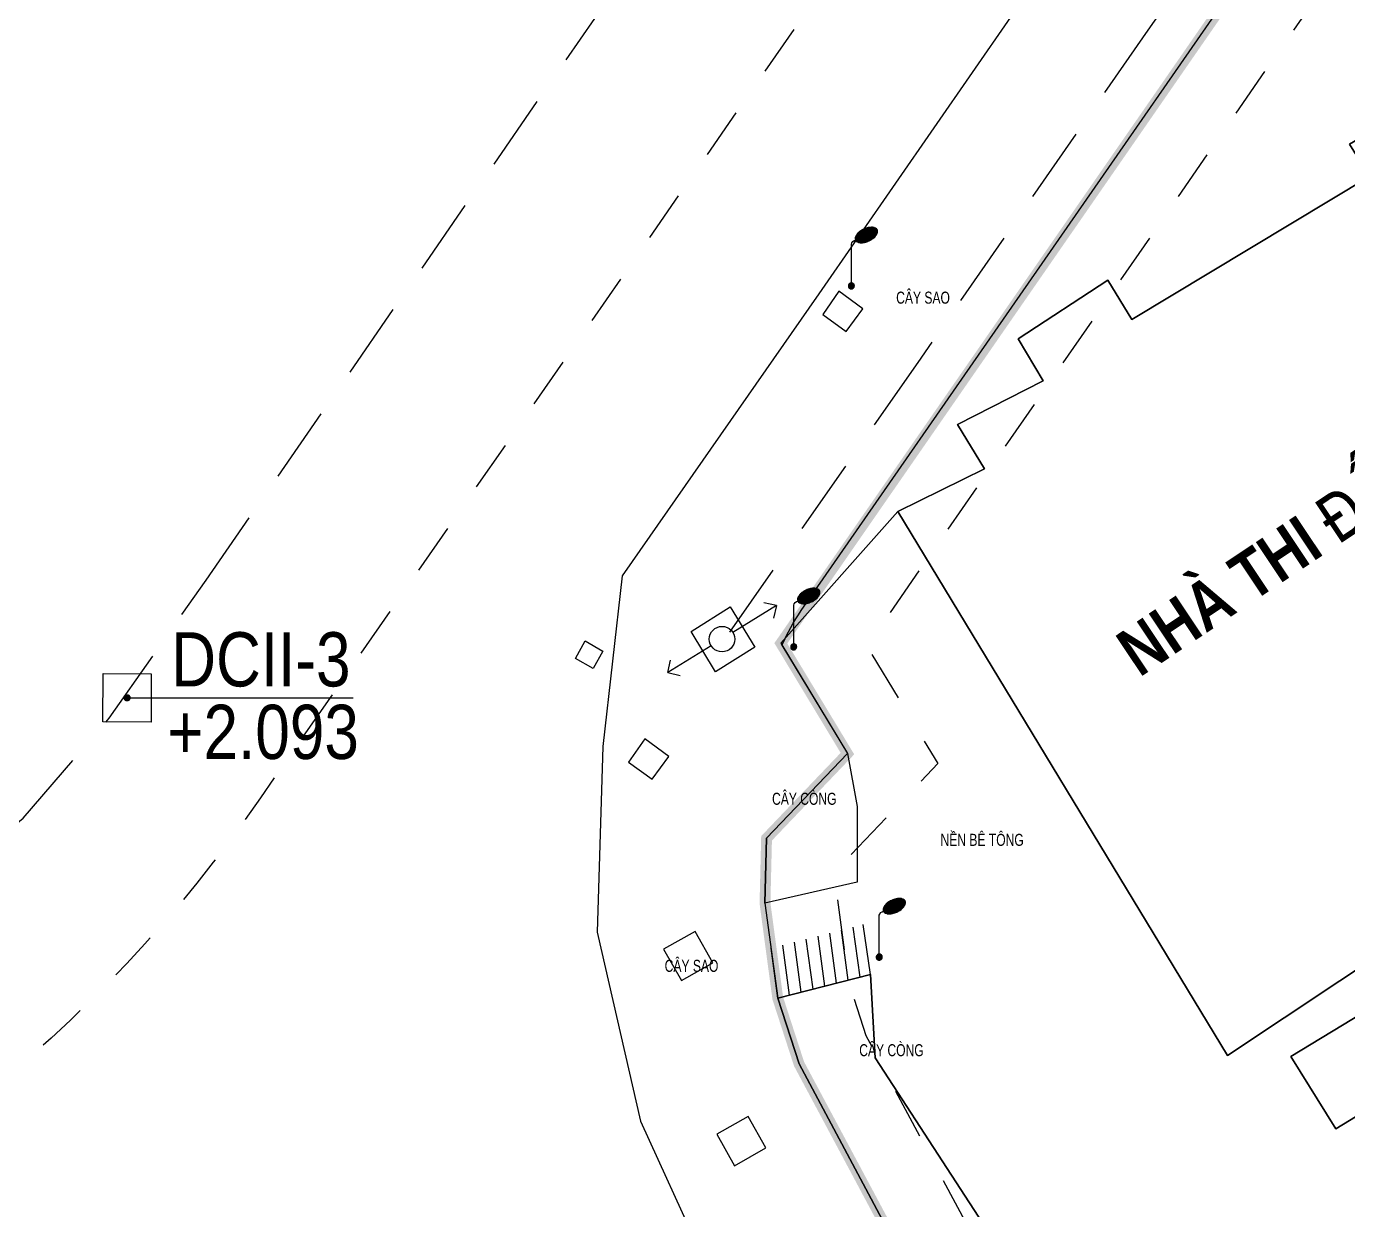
# Model space of a CAD drawing. Header units: millimetres. Extents: x 100 to 288, y -65 to 177.
# Drawn here: x 135.342 to 137.953, y 167.601 to 169.939 of the extents above; entities that cross this region are included whole.
import ezdxf
from ezdxf.enums import TextEntityAlignment as Align

# ---------------------------------------------------------------- set-up
doc = ezdxf.new("R2010")
doc.units = ezdxf.units.MM
doc.header["$LTSCALE"] = 0.3
doc.header["$MEASUREMENT"] = 0
for name, pattern in [('DASHDOTX2', [2, 1, -0.5, 0, -0.5]), ('DASHED2', [0.375, 0.25, -0.125]), ('HIDDEN', [0.375, 0.25, -0.125])]:
    doc.linetypes.add(name, pattern=pattern)
for name, color, linetype in [('12_Diemtoadocoso', 1, 'CONTINUOUS'), ('HATCH1', 8, 'CONTINUOUS'), ('KT', 8, 'CONTINUOUS'), ('Ky hieu', 7, 'CONTINUOUS'), ('LAYER 1', 1, 'CONTINUOUS'), ('THAY', 4, 'CONTINUOUS')]:
    doc.layers.add(name, color=color, linetype=linetype)
doc.styles.add('DIM', font='VAVON.TTF')
doc.styles.add('VNI', font='VHELVCN.TTF')

# ---------------------------------------------------------------- blocks, each defined once
blk = doc.blocks.new('12_Diemtoadocoso')
at = {"layer": '12_Diemtoadocoso', "color": 0}
for p, q in [((-1, 1), (1, 1)), ((1, -1), (-1, -1))]:
    blk.add_line(p, q, dxfattribs=at)
at = {"layer": 'HATCH1', "color": 0}
for p, q in [((-1, -1), (-1, 1)), ((1, 1), (1, -1))]:
    blk.add_line(p, q, dxfattribs=at)
at = {"layer": 'HATCH1', "color": 0, "const_width": 0.15}
blk.add_lwpolyline([(-0.075, 0, 1), (0.075, 0, 1)], format="xyb", close=True, dxfattribs=at)
blk = doc.blocks.new('Cot den')
at = {"layer": 'Ky hieu', "color": 5, "linetype": 'Continuous'}
for p, q in [((474185.965, 1112245.026), (474185.991, 1112245.093)), ((474185.965, 1112242.67), (474185.965, 1112245.026)), ((474185.991, 1112245.093), (474186.045, 1112245.174)), ((474186.045, 1112245.174), (474186.126, 1112245.228)), ((474186.126, 1112245.228), (474186.193, 1112245.255))]:
    blk.add_line(p, q, dxfattribs=at)
mesh = blk.add_polyface(dxfattribs=at)
corners = [(474186.293, 1112245.159), (474186.24, 1112245.199), (474186.324, 1112245.147), (474186.222, 1112245.225), (474186.388, 1112245.122), (474186.202, 1112245.255), (474186.426, 1112245.115), (474186.192, 1112245.289), (474186.489, 1112245.105), (474186.184, 1112245.319), (474186.528, 1112245.105), (474186.186, 1112245.362), (474186.599, 1112245.106), (474186.187, 1112245.386), (474186.631, 1112245.111), (474186.204, 1112245.434), (474186.707, 1112245.122), (474186.22, 1112245.483), (474186.772, 1112245.14), (474186.246, 1112245.526), (474186.839, 1112245.159), (474186.272, 1112245.571), (474186.898, 1112245.183), (474186.31, 1112245.616), (474186.965, 1112245.21), (474186.343, 1112245.654), (474187.016, 1112245.237), (474186.397, 1112245.701), (474187.086, 1112245.274), (474186.425, 1112245.727), (474187.119, 1112245.297), (474186.505, 1112245.781), (474187.199, 1112245.351), (474186.538, 1112245.804), (474187.227, 1112245.377), (474186.608, 1112245.841), (474187.281, 1112245.424), (474186.658, 1112245.868), (474187.313, 1112245.462), (474186.726, 1112245.896), (474187.352, 1112245.507), (474186.785, 1112245.919), (474187.378, 1112245.552), (474186.851, 1112245.938), (474187.404, 1112245.595), (474186.917, 1112245.956), (474187.42, 1112245.644), (474186.993, 1112245.967), (474187.436, 1112245.692), (474187.025, 1112245.972), (474187.438, 1112245.716), (474187.095, 1112245.973), (474187.44, 1112245.759), (474187.135, 1112245.973), (474187.432, 1112245.789), (474187.422, 1112245.824), (474187.197, 1112245.963), (474187.422, 1112245.824), (474187.401, 1112245.854), (474187.235, 1112245.956), (474187.384, 1112245.879), (474187.3, 1112245.931), (474187.331, 1112245.919)]
mesh.append_faces([[corners[k] for k in face] for face in [(0, 0, 2, 1), (1, 2, 4, 3), (3, 4, 6, 5), (5, 6, 8, 7), (7, 8, 10, 9), (9, 10, 12, 11), (11, 12, 14, 13), (13, 14, 16, 15), (15, 16, 18, 17), (17, 18, 20, 19), (19, 20, 22, 21), (21, 22, 24, 23), (23, 24, 26, 25), (25, 26, 28, 27), (27, 28, 30, 29), (29, 30, 32, 31), (31, 32, 34, 33), (33, 34, 36, 35), (35, 36, 38, 37), (37, 38, 40, 39), (39, 40, 42, 41), (41, 42, 44, 43), (43, 44, 46, 45), (45, 46, 48, 47), (47, 48, 50, 49), (49, 50, 52, 51), (51, 52, 54, 53), (53, 54, 57, 56), (56, 55, 58, 59), (59, 58, 60, 61), (61, 60, 62, 62)]], dxfattribs={"vtx0": -1, "vtx2": -1, "color": 5})
mesh = blk.add_polyface(dxfattribs=at)
corners = [(474185.872, 1112242.529), (474185.856, 1112242.542), (474185.903, 1112242.513), (474185.846, 1112242.551), (474185.909, 1112242.511), (474185.832, 1112242.567), (474185.934, 1112242.504), (474185.824, 1112242.577), (474185.943, 1112242.503), (474185.815, 1112242.594), (474185.965, 1112242.501), (474185.808, 1112242.608), (474185.978, 1112242.502), (474185.804, 1112242.623), (474185.995, 1112242.504), (474185.799, 1112242.639), (474186.01, 1112242.508), (474185.798, 1112242.655), (474186.026, 1112242.513), (474185.796, 1112242.67), (474186.039, 1112242.519), (474185.796, 1112242.67), (474186.057, 1112242.529), (474185.798, 1112242.689), (474186.065, 1112242.535), (474185.799, 1112242.7), (474186.084, 1112242.551), (474185.806, 1112242.723), (474186.089, 1112242.557), (474185.808, 1112242.732), (474186.105, 1112242.577), (474185.82, 1112242.754), (474186.109, 1112242.585), (474185.824, 1112242.762), (474186.121, 1112242.608), (474185.84, 1112242.782), (474186.123, 1112242.616), (474185.846, 1112242.789), (474186.13, 1112242.639), (474185.864, 1112242.804), (474186.131, 1112242.65), (474185.872, 1112242.81), (474186.133, 1112242.67), (474185.89, 1112242.82), (474186.131, 1112242.684), (474185.903, 1112242.826), (474186.13, 1112242.7), (474185.919, 1112242.831), (474186.125, 1112242.716), (474185.934, 1112242.835), (474186.121, 1112242.732), (474185.951, 1112242.837), (474186.114, 1112242.745), (474185.965, 1112242.838), (474186.105, 1112242.762), (474185.986, 1112242.836), (474186.097, 1112242.772), (474185.995, 1112242.835), (474186.084, 1112242.789), (474186.02, 1112242.828), (474186.073, 1112242.797), (474186.026, 1112242.826), (474186.057, 1112242.81)]
mesh.append_faces([[corners[k] for k in face] for face in [(0, 0, 2, 1), (1, 2, 4, 3), (3, 4, 6, 5), (5, 6, 8, 7), (7, 8, 10, 9), (9, 10, 12, 11), (11, 12, 14, 13), (13, 14, 16, 15), (15, 16, 18, 17), (17, 18, 20, 19), (21, 20, 22, 23), (23, 22, 24, 25), (25, 24, 26, 27), (27, 26, 28, 29), (29, 28, 30, 31), (31, 30, 32, 33), (33, 32, 34, 35), (35, 34, 36, 37), (37, 36, 38, 39), (39, 38, 40, 41), (41, 40, 42, 43), (43, 42, 44, 45), (45, 44, 46, 47), (47, 46, 48, 49), (49, 48, 50, 51), (51, 50, 52, 53), (53, 52, 54, 55), (55, 54, 56, 57), (57, 56, 58, 59), (59, 58, 60, 61), (61, 60, 62, 62)]], dxfattribs={"vtx0": -1, "vtx2": -1, "color": 5})
blk = doc.blocks.new('CDHT')
at = {"layer": 'Ky hieu', "color": 5, "ltscale": 0.001}
for p, q in [((474181.866, 1112250.568), (474182.503, 1112251.205)), ((474190.866, 1112250.568), (474190.23, 1112251.205)), ((474181.866, 1112250.568), (474185.466, 1112250.568)), ((474181.866, 1112250.568), (474182.503, 1112249.932)), ((474187.266, 1112250.568), (474190.866, 1112250.568)), ((474190.866, 1112250.568), (474190.23, 1112249.932))]:
    blk.add_line(p, q, dxfattribs=at)
blk.add_circle((474186.366, 1112250.568), 0.9, dxfattribs=at)

msp = doc.modelspace()

# ---------------------------------------------------------------- linework, layer by layer
at = {"layer": 'HATCH1', "linetype": 'HIDDEN', "ltscale": 2}
msp.add_lwpolyline([(128.53571, 166.14788), (129.16091, 164.80108), (129.3289, 164.55717), (129.62919, 164.35832), (129.97938, 164.28545), (130.31025, 164.33889), (131.77366, 165.49718), (135.33603, 168.37482), (135.50551, 168.57236), (135.69733, 168.84515), (137.23335, 171.06462), (137.36542, 171.25258), (137.46111, 171.45876), (137.54817, 171.75714), (137.57883, 172.0689), (137.54127, 172.38695), (137.18791, 173.69988)], dxfattribs=at)
msp.add_lwpolyline([(128.53571, 166.14788), (129.16091, 164.80108), (129.3289, 164.55717), (129.62919, 164.35832), (129.97938, 164.28545), (130.31025, 164.33889), (131.77366, 165.49718), (135.33603, 168.37482), (135.50551, 168.57236), (135.69733, 168.84515), (137.23335, 171.06462), (137.36542, 171.25258), (137.46111, 171.45876), (137.54817, 171.75714), (137.57883, 172.0689), (137.54127, 172.38695), (137.18791, 173.69988)], dxfattribs=at)
at = {"layer": 'HATCH1', "ltscale": 5}
msp.add_lwpolyline([(136.83523, 168.71646, -0.0422369), (136.87312, 168.78502), (138.73569, 171.46844)], format="xyb", dxfattribs=at)
at = {"layer": 'HATCH1', "linetype": 'DASHED2', "ltscale": 2}
msp.add_lwpolyline([(138.49894, 170.3017), (138.18331, 170.8316), (137.55818, 169.93185), (137.10355, 169.27504), (136.71435, 168.71753)], dxfattribs=at)
at = {"layer": 'HATCH1', "linetype": 'Continuous', "ltscale": 0.7}
msp.add_lwpolyline([(137.71578, 167.90592), (139.83334, 169.31345), (139.08671, 170.4703), (138.92611, 170.36511), (138.83428, 170.38985), (138.74453, 170.30104), (138.67611, 170.41336), (138.49894, 170.3017), (138.54743, 170.2213), (138.21295, 170.01832), (138.28605, 169.89984), (137.95658, 169.70692), (137.9964, 169.64262), (137.52654, 169.36044), (137.47892, 169.43792), (137.30204, 169.32169), (137.35126, 169.23896), (137.18231, 169.15251), (137.23546, 169.06508), (137.06429, 168.98076), (137.71578, 167.90592)], dxfattribs=at)
at = {"layer": 'HATCH1', "ltscale": 5}
for points in [[(139.08671, 170.4703), (139.83334, 169.31345), (137.71578, 167.90592), (137.06429, 168.98076), (137.23546, 169.06508), (137.18231, 169.15251), (137.35126, 169.23896), (137.30204, 169.32169), (137.47892, 169.43792), (137.52654, 169.36044), (137.9964, 169.64262), (137.95658, 169.70692), (138.28605, 169.89984), (138.21383, 170.01885), (138.54743, 170.2213), (138.49894, 170.3017), (138.67611, 170.41336), (138.74453, 170.30104), (138.83428, 170.38985), (138.92611, 170.36511)], [(137.84101, 167.90359), (138.16561, 168.10085), (138.25399, 167.95831), (137.9294, 167.76104)], [(137.321, 167.43709), (137.0191, 167.90085), (137.01021, 168.06567), (136.82691, 168.01878), (136.869, 167.88895), (137.15973, 167.34464)]]:
    msp.add_lwpolyline(points, close=True, dxfattribs=at)
at = {"layer": 'HATCH1'}
for points in [[(137.36253, 170.06753), (136.90804, 169.41094), (136.51912, 168.85381), (136.48091, 168.51647), (136.47024, 168.14933), (136.5554, 167.77558), (136.67214, 167.52062), (137.07577, 166.82187), (138.07818, 165.09408), (138.57321, 164.2371), (139.07142, 163.37944), (139.32892, 162.9381)], [(137.06429, 168.98076), (136.83296, 168.72021), (136.96458, 168.50226), (136.98362, 168.39774), (136.98381, 168.24812), (136.80167, 168.20668), (136.80477, 168.3349), (136.80477, 168.3349), (136.96458, 168.50226)], [(136.65551, 168.7439), (136.73314, 168.79229), (136.78157, 168.7123), (136.70394, 168.66392), (136.65551, 168.7439)], [(136.48134, 168.70498), (136.46196, 168.6704), (136.42725, 168.69029), (136.44662, 168.72487), (136.48134, 168.70498)], [(135.54123, 168.61252), (135.98792, 168.61252)], [(138.16561, 168.10085), (137.84101, 167.90359), (137.9294, 167.76104), (138.25399, 167.95831), (138.16561, 168.10085)], [(137.00991, 168.06546), (137.0191, 167.90085), (137.0191, 167.90085), (137.321, 167.43709), (137.15973, 167.34464), (136.869, 167.88895), (136.82691, 168.01878), (137.00991, 168.06546)]]:
    msp.add_lwpolyline(points, dxfattribs=at)
at = {"layer": 'HATCH1', "ltscale": 5}
for points in [[(137.36253, 170.06753), (136.90804, 169.41094), (136.51912, 168.85381), (136.48091, 168.51647), (136.47024, 168.14933), (136.5554, 167.77558), (136.67214, 167.52062), (137.07577, 166.82187), (138.07818, 165.09408), (138.57321, 164.2371), (139.07142, 163.37944), (139.32892, 162.9381)], [(136.83523, 168.71646), (136.96458, 168.50226), (136.80477, 168.3349), (136.80167, 168.20668), (136.82691, 168.01878), (136.869, 167.88895), (137.15973, 167.34464), (137.35414, 167.0031), (137.53645, 166.68759), (137.7956, 166.23674), (137.95595, 165.96715), (138.10614, 165.71078), (139.78877, 162.82167)]]:
    msp.add_lwpolyline(points, dxfattribs=at)
at = {"layer": 'HATCH1'}
for points in [[(136.96207, 169.33674), (136.9952, 169.38111), (136.94777, 169.41641), (136.91571, 169.37019)], [(136.5785, 168.45189), (136.61163, 168.49626), (136.5642, 168.53156), (136.53214, 168.48534)], [(136.63639, 168.05374), (136.69862, 168.0888), (136.66356, 168.15103), (136.60133, 168.11598)], [(136.74127, 167.68783), (136.80351, 167.72288), (136.76845, 167.78512), (136.70622, 167.75006)]]:
    msp.add_lwpolyline(points, close=True, dxfattribs=at)
at = {"layer": 'HATCH1', "linetype": 'DASHED2'}
for points in [[(136.94305, 168.04841), (136.91823, 168.2332)], [(136.96627, 168.05433), (136.94154, 168.2385)], [(136.9895, 168.06026), (136.96485, 168.24381)], [(137.01023, 168.06555), (136.98381, 168.24812)], [(136.82691, 168.01878), (136.80167, 168.20668)], [(136.85014, 168.0247), (136.82498, 168.21198)], [(136.87336, 168.03063), (136.84829, 168.21729)], [(136.89659, 168.03655), (136.8716, 168.22259)], [(136.91982, 168.04248), (136.89492, 168.2279)]]:
    msp.add_lwpolyline(points, dxfattribs=at)
at = {"layer": 'KT', "linetype": 'DASHDOTX2', "lineweight": -2, "ltscale": 0.0005, "flags": 128}
msp.add_lwpolyline([(146.55185, 165.89217), (141.44051, 173.55514), (138.50822, 172.00928, 0.1199755), (137.96703, 171.5302), (135.80479, 168.41503, -0.0751899), (135.23025, 167.8034), (129.23572, 163.06135), (136.47891, 150.65653), (143.62361, 154.82832), (140.16447, 160.79761), (147.18299, 164.71746), (147.07065, 164.95796), (146.58091, 165.84862), (146.55185, 165.89217)], format="xyb", dxfattribs=at)
at = {"layer": 'LAYER 1', "linetype": 'DASHED2', "lineweight": -2, "flags": 128}
msp.add_lwpolyline([(139.86823, 162.9695), (140.17178, 163.15094), (142.00246, 164.1742), (142.13289, 164.2591), (142.62517, 164.53913), (143.08104, 164.79843), (143.4873, 165.03926), (143.81669, 165.23452), (143.87589, 165.26961), (143.89492, 165.28095), (144.00642, 165.34322), (144.25432, 165.48168), (144.52317, 165.63183), (145.41878, 166.13203), (141.26328, 172.36198), (141.02697, 172.42199), (139.09033, 171.40102), (138.82131, 171.34115), (137.00305, 168.71491), (137.14334, 168.4826), (136.94625, 168.27621), (136.94476, 168.21451), (136.96678, 168.05057), (137.00098, 167.94507), (137.28473, 167.41384), (137.66013, 166.75907)], close=True, dxfattribs=at)
at = {"layer": 'THAY', "linetype": 'DASHDOTX2', "lineweight": -2, "ltscale": 0.3, "const_width": 0.02143, "flags": 128}
msp.add_lwpolyline([(139.81753, 162.77277), (140.24329, 163.02725), (142.07636, 164.05185), (142.20724, 164.13704), (142.69581, 164.41495), (143.15278, 164.67489), (143.56015, 164.91637), (143.88954, 165.11163), (143.94888, 165.14681), (143.96633, 165.1572), (144.07607, 165.2185), (144.32398, 165.35695), (144.59283, 165.50711), (145.62341, 166.08269), (141.35166, 172.48693), (141.00891, 172.57397), (139.04062, 171.53631), (138.73569, 171.46844), (136.83296, 168.72021), (136.96458, 168.50226), (136.80477, 168.3349), (136.80167, 168.20668), (136.82691, 168.01878), (136.869, 167.88895), (137.15973, 167.34464), (137.53645, 166.68759), (139.81753, 162.77277)], dxfattribs=at)

# ---------------------------------------------------------------- block references
at = {"layer": 'HATCH1', "xscale": 0.03504980631987564, "yscale": 0.03504980634066435, "zscale": 0.03504980631806899}
for p in [(-16483.15391, -38814.46363), (-16483.2678, -38815.177), (-16483.09881, -38815.79)]:
    msp.add_blockref('Cot den', p, dxfattribs=at)
at = {"layer": 'HATCH1'}
for name, p, xscale, yscale, zscale, rotation in [('CDHT', (-4914.16313, 33693.71902), 0.02803984504339417, 0.02803984505590051, 0.02803984505445516, 211.6577846773189), ('12_Diemtoadocoso', (135.54123, 168.61252), 0.04761927266360017, 0.04761927266372368, 0.04761927266286928, 359.7850920779412)]:
    msp.add_blockref(name, p, dxfattribs=dict(at, xscale=xscale, yscale=yscale, zscale=zscale, rotation=rotation))

# ---------------------------------------------------------------- texts
at = {"layer": 'HATCH1', "style": 'DIM', "width": 0.75}
for s, height, p in [('CAÂY SAO', 0.02381, (137.06088, 169.39145)), ('CAÂY COØNG', 0.02381, (136.81564, 168.4011, 0)), ('NEÀN BEÂ TOÂNG', 0.0238096, (137.14848, 168.31993)), ('CAÂY SAO', 0.02381, (136.6034, 168.07094)), ('CAÂY COØNG', 0.02381, (136.98792, 167.9042, 0))]:
    msp.add_text(s, height=height, dxfattribs=at).set_placement(p)
at = {"layer": 'HATCH1', "style": 'VNI'}
msp.add_text('DCII-3', height=0.107143, dxfattribs=at).set_placement((135.80552, 168.60287), align=Align.BOTTOM_CENTER)
msp.add_text('+2.093', height=0.107143, dxfattribs=at).set_placement((135.80981, 168.5988), align=Align.TOP_CENTER)
at = {"layer": 'HATCH1', "linetype": 'DASHDOTX2', "insert": (138.27394, 169.25577), "char_height": 0.0952385, "width": 3.2960884, "attachment_point": 2, "rotation": 33.74033}
msp.add_mtext('{\\fVNI-Helve-Condense|b1|i0|c0|p2;NHAØ THI ÑAÁU BOÙÙNG BAØN 225 CHOÃ }', dxfattribs=at)

doc.saveas('drawing.dxf')
